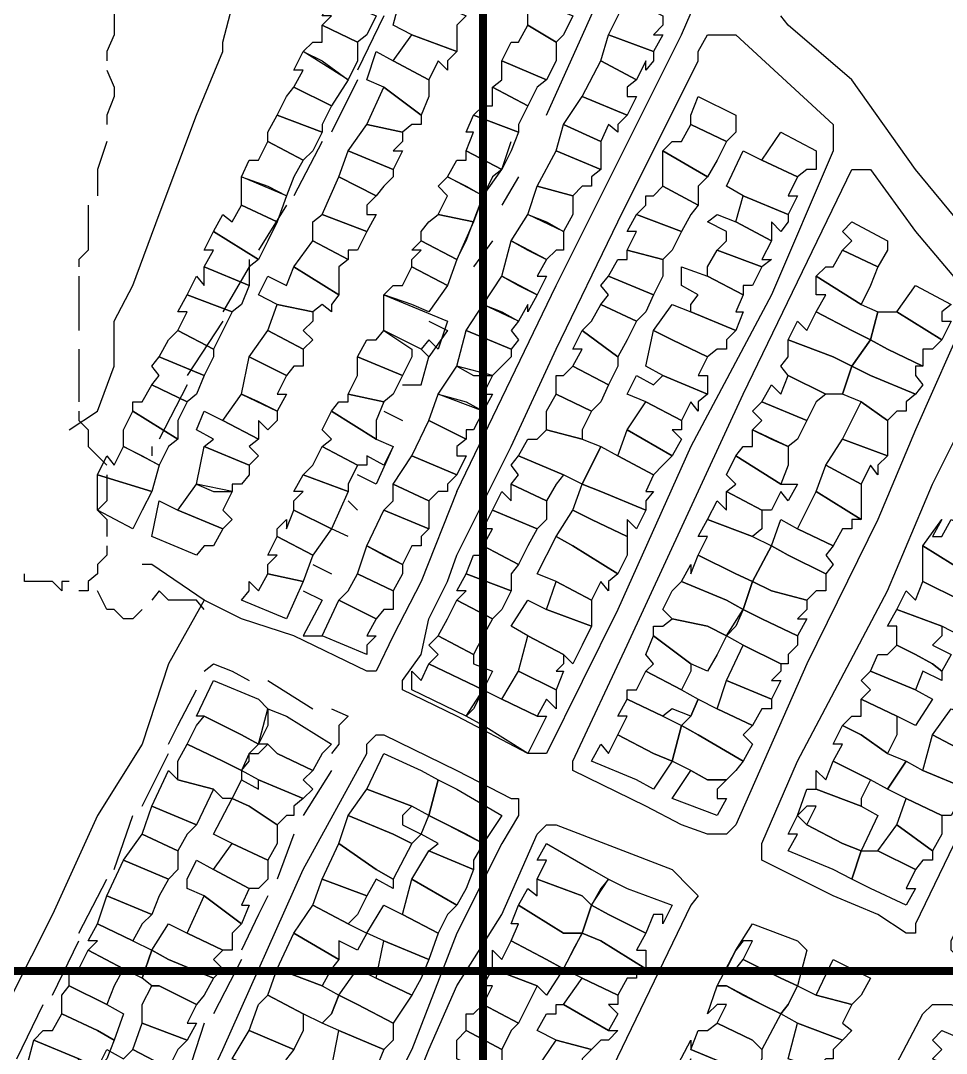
# Model space of a CAD drawing. Header units: millimetres. Extents: x -3588 to 75209, y -3737 to 38254.
# Drawn here: x 27697.9 to 27837.5, y 18146.8 to 18302.5 of the extents above; entities that cross this region are included whole.
import ezdxf

# ---------------------------------------------------------------- set-up
doc = ezdxf.new("R2010")
doc.units = ezdxf.units.MM
doc.layers.add('P', color=253, linetype='Continuous')

msp = doc.modelspace()

# ---------------------------------------------------------------- linework, layer by layer
at = {"layer": 'P', "const_width": 1.2}
msp.add_lwpolyline([(27767.607, 12020.295), (27767.607, 21346.523)], dxfattribs=at)
at = {"layer": 'P'}
for points in [[(27705.208, 18240.794), (27709.449, 18243.611), (27711.994, 18250.38), (27711.994, 18255.758), (27711.994, 18257.166), (27714.811, 18262.527), (27718.764, 18273.25), (27724.413, 18288.213), (27728.366, 18297.815), (27728.366, 18299.224), (27729.774, 18304.585), (27731.182, 18305.993), (27732.319, 18307.13), (27733.727, 18308.538), (27733.727, 18309.946), (27733.727, 18311.355), (27736.544, 18319.548), (27737.968, 18324.91), (27739.088, 18326.318), (27744.738, 18326.318), (27756.868, 18342.418), (27758.293, 18342.418), (27759.413, 18343.826), (27760.821, 18345.234)], [(27763.654, 18231.48), (27778.617, 18262.527), (27797.518, 18300.344), (27802.895, 18312.779), (27804.303, 18316.732), (27806.832, 18319.548), (27806.832, 18322.093), (27809.665, 18324.91)], [(27777.193, 18288.213), (27789.34, 18315.308), (27792.157, 18313.899)], [(27711.994, 18305.993), (27711.994, 18303.177), (27711.994, 18300.344), (27710.858, 18297.815), (27710.858, 18296.407)], [(27750.099, 18300.344), (27748.69, 18299.224), (27743.329, 18301.768), (27744.738, 18303.177), (27743.329, 18303.177), (27744.738, 18305.993), (27751.507, 18303.177), (27750.099, 18300.344)], [(27763.654, 18301.768), (27763.654, 18300.344), (27763.654, 18297.815), (27756.868, 18300.344), (27754.052, 18301.768), (27755.46, 18307.13), (27765.062, 18303.177), (27763.654, 18301.768)], [(27779.738, 18300.344), (27778.617, 18299.224), (27774.376, 18301.768), (27774.376, 18303.177), (27774.376, 18304.585), (27774.376, 18305.993), (27781.146, 18303.177), (27779.738, 18300.344)], [(27794.701, 18301.768), (27793.293, 18300.344), (27794.701, 18300.344), (27793.293, 18297.815), (27786.507, 18300.344), (27789.34, 18305.993), (27794.701, 18303.177), (27794.701, 18301.768)], [(27752.643, 18303.177), (27748.69, 18294.983)], [(27863.869, 18145.94), (27862.445, 18148.757), (27862.445, 18150.181), (27859.916, 18151.301), (27842.12, 18159.495), (27839.592, 18160.904), (27838.167, 18162.312), (27838.167, 18163.72), (27854.267, 18197.6), (27867.806, 18224.694), (27874.592, 18238.25), (27876, 18240.794), (27876, 18242.203), (27876, 18243.611), (27874.592, 18246.155), (27873.455, 18246.155), (27854.267, 18255.758), (27851.722, 18257.166), (27832.806, 18280.019), (27823.22, 18293.574), (27813.618, 18301.768), (27812.481, 18303.177)], [(27748.69, 18296.407), (27747.282, 18293.574), (27740.497, 18297.815), (27741.921, 18299.224), (27743.329, 18299.224), (27743.329, 18301.768), (27748.69, 18299.224), (27748.69, 18296.407)], [(27778.617, 18296.407), (27777.193, 18293.574), (27770.423, 18296.407), (27771.832, 18299.224), (27772.968, 18299.224), (27774.376, 18301.768), (27778.617, 18299.224), (27778.617, 18296.407)], [(27762.246, 18296.407), (27762.246, 18294.983), (27760.821, 18296.407), (27759.413, 18293.574), (27754.052, 18296.407), (27756.868, 18300.344), (27763.654, 18297.815), (27762.246, 18296.407)], [(27771.832, 18238.25), (27778.617, 18252.925), (27787.932, 18272.129), (27800.062, 18296.407), (27800.062, 18297.815), (27801.471, 18300.344), (27804.303, 18300.344), (27805.712, 18300.344), (27820.387, 18286.805), (27820.387, 18285.669), (27820.387, 18284.26), (27820.387, 18282.852), (27811.073, 18261.119), (27798.942, 18238.25), (27787.932, 18213.684), (27777.193, 18191.951), (27775.785, 18191.951), (27774.376, 18191.951), (27763.654, 18197.6), (27755.46, 18201.553), (27755.46, 18202.961), (27758.293, 18206.914), (27759.413, 18212.276), (27762.246, 18217.925), (27763.654, 18221.878), (27771.832, 18238.25)], [(27793.293, 18296.407), (27792.157, 18294.983), (27792.157, 18296.407), (27790.748, 18293.574), (27785.387, 18296.407), (27786.507, 18300.344), (27793.293, 18297.815), (27793.293, 18296.407)], [(27743.329, 18296.407), (27747.282, 18293.574), (27744.738, 18289.622), (27739.088, 18292.454), (27740.497, 18294.983), (27739.088, 18294.983), (27740.497, 18297.815), (27743.329, 18296.407)], [(27754.052, 18296.407), (27759.413, 18293.574), (27759.413, 18291.03), (27758.293, 18288.213), (27752.643, 18292.454), (27750.099, 18293.574), (27751.507, 18297.815), (27754.052, 18296.407)], [(27775.785, 18292.454), (27774.376, 18289.622), (27769.015, 18292.454), (27770.423, 18293.574), (27770.423, 18294.983), (27770.423, 18296.407), (27777.193, 18293.574), (27775.785, 18292.454)], [(27789.34, 18292.454), (27789.34, 18291.03), (27790.748, 18291.03), (27789.34, 18288.213), (27782.57, 18291.03), (27785.387, 18296.407), (27790.748, 18293.574), (27789.34, 18292.454)], [(27710.858, 18294.983), (27711.994, 18292.454), (27711.994, 18291.03), (27710.858, 18288.213), (27710.858, 18286.805)], [(27748.69, 18293.574), (27744.738, 18285.669)], [(27743.329, 18286.805), (27743.329, 18285.669), (27736.544, 18288.213), (27737.968, 18291.03), (27739.088, 18292.454), (27744.738, 18289.622), (27743.329, 18286.805)], [(27758.293, 18286.805), (27756.868, 18286.805), (27755.46, 18285.669), (27750.099, 18286.805), (27752.643, 18292.454), (27758.293, 18288.213), (27758.293, 18286.805)], [(27772.968, 18286.805), (27772.968, 18285.669), (27766.183, 18288.213), (27767.607, 18289.622), (27769.015, 18289.622), (27769.015, 18292.454), (27774.376, 18289.622), (27772.968, 18286.805)], [(27787.932, 18286.805), (27787.932, 18285.669), (27786.507, 18286.805), (27785.387, 18284.26), (27779.738, 18286.805), (27782.57, 18291.03), (27789.34, 18288.213), (27787.932, 18286.805)], [(27805.712, 18285.669), (27804.303, 18284.26), (27798.942, 18286.805), (27798.942, 18288.213), (27800.062, 18291.03), (27805.712, 18288.213), (27805.712, 18285.669)], [(27741.921, 18282.852), (27740.497, 18281.444), (27735.135, 18284.26), (27735.135, 18285.669), (27736.544, 18288.213), (27743.329, 18285.669), (27741.921, 18282.852)], [(27771.832, 18282.852), (27770.423, 18280.019), (27765.062, 18282.852), (27766.183, 18285.669), (27765.062, 18285.669), (27766.183, 18288.213), (27772.968, 18285.669), (27771.832, 18282.852)], [(27755.46, 18284.26), (27754.052, 18282.852), (27755.46, 18282.852), (27754.052, 18280.019), (27747.282, 18282.852), (27750.099, 18286.805), (27755.46, 18285.669), (27755.46, 18284.26)], [(27785.387, 18282.852), (27785.387, 18281.444), (27785.387, 18280.019), (27778.617, 18282.852), (27779.738, 18286.805), (27785.387, 18284.26), (27785.387, 18282.852)], [(27802.895, 18281.444), (27801.471, 18278.899), (27794.701, 18282.852), (27796.109, 18284.26), (27797.518, 18284.26), (27798.942, 18286.805), (27804.303, 18284.26), (27802.895, 18281.444)], [(27817.842, 18281.444), (27817.842, 18280.019), (27816.434, 18280.019), (27815.026, 18278.899), (27809.665, 18281.444), (27812.481, 18285.669), (27817.842, 18282.852), (27817.842, 18281.444)], [(27710.858, 18284.26), (27709.449, 18280.019), (27709.449, 18277.491), (27709.449, 18276.082)], [(27739.088, 18278.899), (27737.968, 18276.082), (27731.182, 18278.899), (27732.319, 18281.444), (27733.727, 18281.444), (27735.135, 18284.26), (27740.497, 18281.444), (27739.088, 18278.899)], [(27743.329, 18284.26), (27739.088, 18276.082)], [(27763.654, 18266.48), (27765.062, 18269.297), (27767.607, 18276.082), (27770.423, 18280.019), (27771.832, 18284.26)], [(27754.052, 18278.899), (27752.643, 18277.491), (27751.507, 18276.082), (27745.858, 18278.899), (27747.282, 18282.852), (27754.052, 18280.019), (27754.052, 18278.899)], [(27769.015, 18278.899), (27767.607, 18276.082), (27762.246, 18278.899), (27763.654, 18281.444), (27765.062, 18281.444), (27765.062, 18282.852), (27770.423, 18280.019), (27769.015, 18278.899)], [(27783.979, 18278.899), (27783.979, 18277.491), (27782.57, 18277.491), (27781.146, 18276.082), (27775.785, 18277.491), (27778.617, 18282.852), (27785.387, 18280.019), (27783.979, 18278.899)], [(27800.062, 18277.491), (27800.062, 18274.658), (27794.701, 18277.491), (27794.701, 18280.019), (27794.701, 18282.852), (27801.471, 18278.899), (27800.062, 18277.491)], [(27809.665, 18281.444), (27815.026, 18278.899), (27813.618, 18276.082), (27815.026, 18276.082), (27813.618, 18273.25), (27806.832, 18276.082), (27804.303, 18277.491), (27806.832, 18282.852), (27809.665, 18281.444)], [(27797.518, 18181.228), (27792.157, 18184.045), (27781.146, 18189.406), (27781.146, 18190.831), (27789.34, 18208.323), (27806.832, 18246.155), (27823.22, 18280.019), (27824.628, 18280.019), (27826.036, 18280.019), (27832.806, 18270.705), (27842.12, 18259.695), (27840.712, 18258.574), (27832.806, 18240.794), (27827.157, 18227.239), (27816.434, 18205.506), (27805.712, 18181.228), (27804.303, 18179.82), (27801.471, 18179.82), (27797.518, 18181.228)], [(27735.135, 18277.491), (27737.968, 18276.082), (27736.544, 18272.129), (27731.182, 18274.658), (27731.182, 18276.082), (27731.182, 18277.491), (27731.182, 18278.899), (27735.135, 18277.491)], [(27750.099, 18274.658), (27750.099, 18273.25), (27751.507, 18273.25), (27750.099, 18270.705), (27743.329, 18273.25), (27745.858, 18278.899), (27751.507, 18276.082), (27750.099, 18274.658)], [(27765.062, 18277.491), (27767.607, 18276.082), (27766.183, 18272.129), (27760.821, 18273.25), (27762.246, 18276.082), (27760.821, 18277.491), (27762.246, 18278.899), (27765.062, 18277.491)], [(27772.968, 18278.899), (27770.423, 18274.658)], [(27781.146, 18274.658), (27781.146, 18273.25), (27779.738, 18270.705), (27774.376, 18273.25), (27775.785, 18277.491), (27781.146, 18276.082), (27781.146, 18274.658)], [(27798.942, 18273.25), (27797.518, 18270.705), (27790.748, 18273.25), (27792.157, 18274.658), (27792.157, 18276.082), (27793.293, 18276.082), (27794.701, 18277.491), (27800.062, 18274.658), (27798.942, 18273.25)], [(27813.618, 18272.129), (27812.481, 18270.705), (27811.073, 18272.129), (27811.073, 18269.297), (27805.712, 18272.129), (27806.832, 18276.082), (27813.618, 18273.25), (27813.618, 18272.129)], [(27708.041, 18274.658), (27708.041, 18273.25), (27708.041, 18272.129), (27708.041, 18269.297), (27708.041, 18267.889), (27706.633, 18266.48), (27706.633, 18265.344)], [(27735.135, 18269.297), (27733.727, 18266.48), (27726.957, 18270.705), (27728.366, 18273.25), (27729.774, 18272.129), (27731.182, 18274.658), (27736.544, 18272.129), (27735.135, 18269.297)], [(27737.968, 18274.658), (27733.727, 18267.889)], [(27741.921, 18272.129), (27743.329, 18273.25), (27750.099, 18270.705), (27748.69, 18267.889), (27747.282, 18267.889), (27747.282, 18266.48), (27741.921, 18269.297), (27741.921, 18272.129)], [(27758.293, 18270.705), (27759.413, 18272.129), (27760.821, 18273.25), (27766.183, 18272.129), (27763.654, 18266.48), (27758.293, 18269.297), (27758.293, 18270.705)], [(27777.193, 18272.129), (27779.738, 18270.705), (27779.738, 18267.889), (27778.617, 18267.889), (27777.193, 18266.48), (27771.832, 18269.297), (27774.376, 18273.25), (27777.193, 18272.129)], [(27796.109, 18267.889), (27794.701, 18266.48), (27789.34, 18267.889), (27790.748, 18270.705), (27789.34, 18270.705), (27790.748, 18273.25), (27797.518, 18270.705), (27796.109, 18267.889)], [(27804.303, 18269.297), (27804.303, 18270.705), (27801.471, 18272.129), (27802.895, 18273.25), (27805.712, 18272.129), (27811.073, 18269.297), (27809.665, 18266.48), (27811.073, 18266.48), (27809.665, 18265.344), (27802.895, 18267.889), (27804.303, 18269.297)], [(27828.581, 18267.889), (27827.157, 18265.344), (27821.795, 18267.889), (27823.22, 18269.297), (27821.795, 18270.705), (27823.22, 18272.129), (27828.581, 18269.297), (27828.581, 18267.889)], [(27732.319, 18265.344), (27732.319, 18262.527), (27725.533, 18265.344), (27726.957, 18267.889), (27725.533, 18267.889), (27726.957, 18270.705), (27733.727, 18266.48), (27732.319, 18265.344)], [(27745.858, 18265.344), (27745.858, 18263.936), (27745.858, 18261.119), (27739.088, 18265.344), (27741.921, 18269.297), (27747.282, 18266.48), (27745.858, 18265.344)], [(27756.868, 18266.48), (27758.293, 18267.889), (27756.868, 18267.889), (27758.293, 18269.297), (27763.654, 18266.48), (27762.246, 18262.527), (27756.868, 18265.344), (27756.868, 18266.48)], [(27769.015, 18269.297), (27766.183, 18265.344)], [(27774.376, 18267.889), (27777.193, 18266.48), (27775.785, 18263.936), (27777.193, 18263.936), (27775.785, 18261.119), (27770.423, 18263.936), (27771.832, 18269.297), (27774.376, 18267.889)], [(27794.701, 18263.936), (27793.293, 18261.119), (27786.507, 18263.936), (27787.932, 18266.48), (27789.34, 18266.48), (27789.34, 18267.889), (27794.701, 18266.48), (27794.701, 18263.936)], [(27801.471, 18265.344), (27802.895, 18267.889), (27809.665, 18265.344), (27808.256, 18262.527), (27806.832, 18262.527), (27806.832, 18261.119), (27801.471, 18263.936), (27801.471, 18265.344)], [(27826.036, 18262.527), (27824.628, 18259.695), (27817.842, 18263.936), (27819.267, 18265.344), (27820.387, 18265.344), (27821.795, 18267.889), (27827.157, 18265.344), (27826.036, 18262.527)], [(27732.319, 18266.48), (27732.319, 18265.344), (27728.366, 18258.574)], [(27706.633, 18263.936), (27706.633, 18262.527), (27706.633, 18259.695), (27706.633, 18257.166), (27706.633, 18255.758)], [(27731.182, 18259.695), (27729.774, 18258.574), (27723.004, 18261.119), (27724.413, 18263.936), (27725.533, 18262.527), (27725.533, 18265.344), (27732.319, 18262.527), (27731.182, 18259.695)], [(27744.738, 18259.695), (27744.738, 18258.574), (27743.329, 18259.695), (27741.921, 18258.574), (27736.544, 18259.695), (27733.727, 18261.119), (27735.135, 18263.936), (27737.968, 18262.527), (27739.088, 18265.344), (27745.858, 18261.119), (27744.738, 18259.695)], [(27756.868, 18259.695), (27752.643, 18261.119), (27754.052, 18262.527), (27755.46, 18262.527), (27756.868, 18265.344), (27762.246, 18262.527), (27759.413, 18258.574), (27756.868, 18259.695)], [(27772.968, 18262.527), (27775.785, 18261.119), (27774.376, 18258.574), (27774.376, 18259.695), (27772.968, 18257.166), (27767.607, 18259.695), (27770.423, 18263.936), (27772.968, 18262.527)], [(27792.157, 18258.574), (27790.748, 18257.166), (27785.387, 18259.695), (27786.507, 18261.119), (27785.387, 18262.527), (27786.507, 18263.936), (27793.293, 18261.119), (27792.157, 18258.574)], [(27798.942, 18259.695), (27800.062, 18261.119), (27797.518, 18262.527), (27797.518, 18265.344), (27801.471, 18263.936), (27806.832, 18261.119), (27805.712, 18258.574), (27806.832, 18258.574), (27805.712, 18255.758), (27798.942, 18258.574), (27798.942, 18259.695)], [(27824.628, 18259.695), (27827.157, 18258.574), (27826.036, 18254.333), (27823.22, 18255.758), (27817.842, 18258.574), (27819.267, 18261.119), (27817.842, 18261.119), (27817.842, 18263.936), (27824.628, 18259.695)], [(27836.759, 18258.574), (27836.759, 18257.166), (27838.167, 18257.166), (27836.759, 18254.333), (27829.989, 18258.574), (27832.806, 18262.527), (27838.167, 18259.695), (27836.759, 18258.574)], [(27728.366, 18255.758), (27726.957, 18252.925), (27721.596, 18255.758), (27723.004, 18258.574), (27721.596, 18258.574), (27723.004, 18261.119), (27729.774, 18258.574), (27728.366, 18255.758)], [(27752.643, 18257.166), (27752.643, 18258.574), (27752.643, 18261.119), (27762.246, 18257.166), (27760.821, 18252.925), (27759.413, 18254.333), (27758.293, 18252.925), (27752.643, 18255.758), (27752.643, 18257.166)], [(27741.921, 18257.166), (27740.497, 18255.758), (27741.921, 18254.333), (27740.497, 18252.925), (27735.135, 18255.758), (27736.544, 18259.695), (27741.921, 18258.574), (27741.921, 18257.166)], [(27770.423, 18258.574), (27772.968, 18257.166), (27771.832, 18255.758), (27772.968, 18254.333), (27771.832, 18252.925), (27765.062, 18255.758), (27767.607, 18259.695), (27770.423, 18258.574)], [(27789.34, 18254.333), (27787.932, 18251.805), (27782.57, 18255.758), (27783.979, 18257.166), (27785.387, 18259.695), (27790.748, 18257.166), (27789.34, 18254.333)], [(27804.303, 18254.333), (27804.303, 18252.925), (27802.895, 18252.925), (27801.471, 18251.805), (27796.109, 18254.333), (27793.293, 18255.758), (27796.109, 18259.695), (27798.942, 18258.574), (27805.712, 18255.758), (27804.303, 18254.333)], [(27823.22, 18255.758), (27826.036, 18254.333), (27823.22, 18250.38), (27820.387, 18251.805), (27813.618, 18254.333), (27815.026, 18257.166), (27816.434, 18255.758), (27817.842, 18258.574), (27823.22, 18255.758)], [(27829.989, 18258.574), (27836.759, 18254.333), (27835.351, 18252.925), (27833.942, 18252.925), (27833.942, 18250.38), (27828.581, 18252.925), (27826.036, 18254.333), (27827.157, 18258.574), (27829.989, 18258.574)], [(27728.366, 18257.166), (27723.004, 18248.972)], [(27759.413, 18257.166), (27762.246, 18255.758), (27759.413, 18251.805)], [(27726.957, 18251.805), (27725.533, 18248.972), (27718.764, 18251.805), (27720.172, 18254.333), (27721.596, 18255.758), (27726.957, 18252.925), (27726.957, 18251.805)], [(27740.497, 18251.805), (27740.497, 18250.38), (27739.088, 18250.38), (27737.968, 18248.972), (27732.319, 18251.805), (27735.135, 18255.758), (27740.497, 18252.925), (27740.497, 18251.805)], [(27756.868, 18251.805), (27755.46, 18248.972), (27748.69, 18251.805), (27750.099, 18254.333), (27751.507, 18254.333), (27752.643, 18255.758), (27756.868, 18252.925), (27756.868, 18251.805)], [(27771.832, 18251.805), (27770.423, 18250.38), (27769.015, 18248.972), (27763.654, 18250.38), (27765.062, 18255.758), (27771.832, 18252.925), (27771.832, 18251.805)], [(27787.932, 18250.38), (27786.507, 18247.564), (27781.146, 18250.38), (27782.57, 18252.925), (27781.146, 18252.925), (27782.57, 18255.758), (27787.932, 18251.805), (27787.932, 18250.38)], [(27796.109, 18254.333), (27801.471, 18251.805), (27800.062, 18248.972), (27801.471, 18248.972), (27801.471, 18246.155), (27794.701, 18248.972), (27792.157, 18250.38), (27793.293, 18255.758), (27796.109, 18254.333)], [(27820.387, 18251.805), (27823.22, 18250.38), (27821.795, 18246.155), (27819.267, 18246.155), (27813.618, 18248.972), (27812.481, 18250.38), (27813.618, 18251.805), (27813.618, 18254.333), (27820.387, 18251.805)], [(27832.806, 18250.38), (27832.806, 18248.972), (27833.942, 18247.564), (27832.806, 18246.155), (27826.036, 18248.972), (27823.22, 18250.38), (27826.036, 18254.333), (27828.581, 18252.925), (27833.942, 18250.38), (27832.806, 18250.38)], [(27706.633, 18252.925), (27706.633, 18251.805), (27706.633, 18250.38), (27706.633, 18248.972), (27706.633, 18247.564), (27706.633, 18246.155), (27706.633, 18245.019)], [(27724.413, 18246.155), (27723.004, 18245.019), (27717.643, 18247.564), (27718.764, 18248.972), (27717.643, 18250.38), (27718.764, 18251.805), (27725.533, 18248.972), (27724.413, 18246.155)], [(27733.727, 18245.019), (27731.182, 18246.155), (27732.319, 18251.805), (27737.968, 18248.972), (27736.544, 18246.155), (27737.968, 18246.155), (27736.544, 18243.611), (27733.727, 18245.019)], [(27754.052, 18246.155), (27752.643, 18245.019), (27747.282, 18246.155), (27748.69, 18248.972), (27748.69, 18251.805), (27755.46, 18248.972), (27754.052, 18246.155)], [(27755.46, 18247.564), (27758.293, 18247.564), (27759.413, 18251.805)], [(27759.413, 18251.805), (27758.293, 18252.925)], [(27809.665, 18175.867), (27809.665, 18177.275), (27809.665, 18178.396), (27815.026, 18190.831), (27828.581, 18216.517), (27835.351, 18232.6), (27844.953, 18251.805), (27846.361, 18252.925), (27847.481, 18252.925), (27848.906, 18252.925), (27867.806, 18243.611), (27867.806, 18242.203), (27869.23, 18240.794), (27867.806, 18239.37), (27865.278, 18231.48), (27854.267, 18209.731), (27840.712, 18182.637), (27832.806, 18166.265), (27832.806, 18164.857), (27831.398, 18164.857), (27827.157, 18167.673), (27820.387, 18170.506), (27809.665, 18175.867)], [(27766.183, 18248.972), (27769.015, 18248.972), (27767.607, 18246.155), (27769.015, 18246.155), (27767.607, 18243.611), (27760.821, 18246.155), (27763.654, 18250.38), (27766.183, 18248.972)], [(27785.387, 18245.019), (27783.979, 18243.611), (27778.617, 18246.155), (27778.617, 18248.972), (27779.738, 18248.972), (27781.146, 18250.38), (27786.507, 18247.564), (27785.387, 18245.019)], [(27831.398, 18245.019), (27831.398, 18243.611), (27829.989, 18243.611), (27828.581, 18242.203), (27824.628, 18245.019), (27821.795, 18246.155), (27823.22, 18250.38), (27826.036, 18248.972), (27832.806, 18246.155), (27831.398, 18245.019)], [(27800.062, 18245.019), (27800.062, 18243.611), (27798.942, 18245.019), (27797.518, 18242.203), (27792.157, 18245.019), (27789.34, 18246.155), (27790.748, 18248.972), (27793.293, 18247.564), (27794.701, 18248.972), (27801.471, 18246.155), (27800.062, 18245.019)], [(27817.842, 18245.019), (27816.434, 18242.203), (27809.665, 18245.019), (27811.073, 18247.564), (27812.481, 18246.155), (27813.618, 18248.972), (27819.267, 18246.155), (27817.842, 18245.019)], [(27721.596, 18242.203), (27721.596, 18239.37), (27714.811, 18243.611), (27714.811, 18245.019), (27716.219, 18245.019), (27717.643, 18247.564), (27723.004, 18245.019), (27721.596, 18242.203)], [(27723.004, 18247.564), (27718.764, 18239.37)], [(27736.544, 18242.203), (27735.135, 18240.794), (27733.727, 18242.203), (27733.727, 18239.37), (27728.366, 18242.203), (27731.182, 18246.155), (27736.544, 18243.611), (27736.544, 18242.203)], [(27751.507, 18242.203), (27751.507, 18239.37), (27744.738, 18243.611), (27745.858, 18245.019), (27747.282, 18245.019), (27747.282, 18246.155), (27752.643, 18245.019), (27751.507, 18242.203)], [(27765.062, 18245.019), (27767.607, 18243.611), (27766.183, 18240.794), (27765.062, 18240.794), (27765.062, 18239.37), (27759.413, 18242.203), (27760.821, 18246.155), (27765.062, 18245.019)], [(27782.57, 18240.794), (27782.57, 18239.37), (27777.193, 18240.794), (27777.193, 18243.611), (27778.617, 18246.155), (27783.979, 18243.611), (27782.57, 18240.794)], [(27706.633, 18243.611), (27706.633, 18242.203), (27708.041, 18240.794), (27708.041, 18238.25), (27709.449, 18236.841), (27710.858, 18235.433)], [(27720.172, 18238.25), (27718.764, 18235.433), (27713.402, 18238.25), (27713.402, 18240.794), (27714.811, 18243.611), (27721.596, 18239.37), (27720.172, 18238.25)], [(27728.366, 18242.203), (27733.727, 18239.37), (27732.319, 18238.25), (27733.727, 18236.841), (27732.319, 18235.433), (27725.533, 18238.25), (27726.957, 18239.37), (27724.413, 18240.794), (27725.533, 18243.611), (27728.366, 18242.203)], [(27751.507, 18239.37), (27754.052, 18238.25), (27752.643, 18235.433), (27750.099, 18236.841), (27750.099, 18235.433), (27748.69, 18235.433), (27743.329, 18238.25), (27744.738, 18239.37), (27743.329, 18240.794), (27744.738, 18243.611), (27751.507, 18239.37)], [(27752.643, 18243.611), (27755.46, 18242.203)], [(27797.518, 18240.794), (27796.109, 18240.794), (27797.518, 18239.37), (27796.109, 18236.841), (27789.34, 18240.794), (27792.157, 18245.019), (27797.518, 18242.203), (27797.518, 18240.794)], [(27815.026, 18239.37), (27813.618, 18238.25), (27808.256, 18240.794), (27809.665, 18242.203), (27808.256, 18243.611), (27809.665, 18245.019), (27816.434, 18242.203), (27815.026, 18239.37)], [(27828.581, 18240.794), (27828.581, 18239.37), (27828.581, 18236.841), (27821.795, 18239.37), (27824.628, 18245.019), (27828.581, 18242.203), (27828.581, 18240.794)], [(27763.654, 18238.25), (27763.654, 18236.841), (27765.062, 18236.841), (27763.654, 18234.009), (27756.868, 18236.841), (27759.413, 18242.203), (27765.062, 18239.37), (27763.654, 18238.25)], [(27782.57, 18239.37), (27785.387, 18238.25), (27782.57, 18232.6), (27779.738, 18234.009), (27772.968, 18236.841), (27774.376, 18239.37), (27775.785, 18239.37), (27777.193, 18240.794), (27782.57, 18239.37)], [(27796.109, 18236.841), (27794.701, 18235.433), (27793.293, 18234.009), (27787.932, 18236.841), (27789.34, 18240.794), (27796.109, 18236.841)], [(27813.618, 18235.433), (27812.481, 18232.6), (27805.712, 18236.841), (27806.832, 18238.25), (27808.256, 18238.25), (27808.256, 18240.794), (27811.073, 18239.37), (27813.618, 18238.25), (27813.618, 18235.433)], [(27751.507, 18239.37), (27754.052, 18238.25), (27751.507, 18232.6), (27748.69, 18234.009)], [(27827.157, 18235.433), (27827.157, 18234.009), (27826.036, 18235.433), (27824.628, 18232.6), (27819.267, 18235.433), (27821.795, 18239.37), (27828.581, 18236.841), (27827.157, 18235.433)], [(27716.219, 18236.841), (27718.764, 18235.433), (27717.643, 18231.48), (27709.449, 18234.009), (27710.858, 18236.841), (27711.994, 18235.433), (27713.402, 18238.25), (27716.219, 18236.841)], [(27717.643, 18238.25), (27717.643, 18236.841)], [(27732.319, 18234.009), (27731.182, 18232.6), (27729.774, 18232.6), (27729.774, 18231.48), (27724.413, 18232.6), (27725.533, 18238.25), (27732.319, 18235.433), (27732.319, 18234.009)], [(27747.282, 18232.6), (27747.282, 18231.48), (27740.497, 18234.009), (27741.921, 18235.433), (27743.329, 18238.25), (27748.69, 18235.433), (27747.282, 18232.6)], [(27787.932, 18236.841), (27793.293, 18234.009), (27792.157, 18231.48), (27793.293, 18231.48), (27792.157, 18230.056), (27792.157, 18228.647), (27785.387, 18231.48), (27782.57, 18232.6), (27785.387, 18238.25), (27787.932, 18236.841)], [(27762.246, 18232.6), (27762.246, 18231.48), (27760.821, 18231.48), (27759.413, 18230.056), (27754.052, 18232.6), (27756.868, 18236.841), (27763.654, 18234.009), (27762.246, 18232.6)], [(27778.617, 18232.6), (27777.193, 18230.056), (27771.832, 18232.6), (27772.968, 18234.009), (27771.832, 18235.433), (27772.968, 18236.841), (27779.738, 18234.009), (27778.617, 18232.6)], [(27812.481, 18232.6), (27815.026, 18232.6), (27813.618, 18230.056), (27812.481, 18231.48), (27811.073, 18228.647), (27809.665, 18228.647), (27804.303, 18231.48), (27805.712, 18232.6), (27804.303, 18234.009), (27805.712, 18236.841), (27812.481, 18232.6)], [(27824.628, 18231.48), (27824.628, 18230.056), (27824.628, 18227.239), (27817.842, 18231.48), (27819.267, 18235.433), (27824.628, 18232.6), (27824.628, 18231.48)], [(27716.219, 18228.647), (27714.811, 18225.831), (27709.449, 18228.647), (27709.449, 18231.48), (27709.449, 18234.009), (27717.643, 18231.48), (27716.219, 18228.647)], [(27710.858, 18234.009), (27710.858, 18231.48), (27710.858, 18230.056), (27709.449, 18228.647), (27710.858, 18227.239), (27710.858, 18225.831), (27710.858, 18224.694)], [(27739.088, 18230.056), (27740.497, 18231.48), (27739.088, 18231.48), (27740.497, 18234.009), (27747.282, 18231.48), (27744.738, 18225.831), (27739.088, 18228.647), (27739.088, 18230.056)], [(27726.957, 18231.48), (27729.774, 18231.48), (27728.366, 18228.647), (27729.774, 18227.239), (27728.366, 18225.831), (27721.596, 18228.647), (27724.413, 18232.6), (27726.957, 18231.48)], [(27754.052, 18230.056), (27754.052, 18232.6), (27759.413, 18230.056), (27759.413, 18228.647), (27759.413, 18227.239), (27759.413, 18225.831), (27752.643, 18228.647), (27754.052, 18230.056)], [(27763.654, 18231.48), (27758.293, 18217.925)], [(27777.193, 18227.239), (27775.785, 18225.831), (27769.015, 18228.647), (27770.423, 18231.48), (27771.832, 18230.056), (27771.832, 18232.6), (27777.193, 18230.056), (27777.193, 18227.239)], [(27785.387, 18231.48), (27792.157, 18228.647), (27790.748, 18225.831), (27789.34, 18227.239), (27789.34, 18224.694), (27783.979, 18227.239), (27781.146, 18228.647), (27782.57, 18232.6), (27785.387, 18231.48)], [(27809.665, 18225.831), (27808.256, 18224.694), (27801.471, 18227.239), (27802.895, 18230.056), (27804.303, 18228.647), (27804.303, 18231.48), (27809.665, 18228.647), (27809.665, 18225.831)], [(27823.22, 18227.239), (27823.22, 18225.831), (27821.795, 18225.831), (27820.387, 18223.286), (27815.026, 18225.831), (27817.842, 18231.48), (27824.628, 18227.239), (27823.22, 18227.239)], [(27721.596, 18228.647), (27728.366, 18225.831), (27726.957, 18223.286), (27725.533, 18223.286), (27724.413, 18221.878), (27717.643, 18224.694), (27718.764, 18230.056), (27721.596, 18228.647)], [(27747.282, 18230.056), (27748.69, 18228.647)], [(27736.544, 18225.831), (27737.968, 18227.239), (27737.968, 18225.831), (27739.088, 18228.647), (27744.738, 18225.831), (27741.921, 18221.878), (27736.544, 18224.694), (27736.544, 18225.831)], [(27758.293, 18224.694), (27758.293, 18223.286), (27756.868, 18223.286), (27755.46, 18220.47), (27750.099, 18223.286), (27752.643, 18228.647), (27759.413, 18225.831), (27758.293, 18224.694)], [(27774.376, 18223.286), (27772.968, 18220.47), (27767.607, 18223.286), (27769.015, 18225.831), (27767.607, 18225.831), (27769.015, 18228.647), (27775.785, 18225.831), (27774.376, 18223.286)], [(27789.34, 18224.694), (27789.34, 18223.286), (27789.34, 18221.878), (27787.932, 18219.045), (27781.146, 18223.286), (27778.617, 18224.694), (27781.146, 18228.647), (27783.979, 18227.239), (27789.34, 18224.694)], [(27808.256, 18224.694), (27811.073, 18223.286), (27808.256, 18217.925), (27805.712, 18219.045), (27800.062, 18221.878), (27801.471, 18224.694), (27800.062, 18224.694), (27801.471, 18227.239), (27808.256, 18224.694)], [(27815.026, 18225.831), (27820.387, 18223.286), (27819.267, 18221.878), (27820.387, 18220.47), (27819.267, 18219.045), (27813.618, 18221.878), (27811.073, 18223.286), (27812.481, 18227.239), (27815.026, 18225.831)], [(27836.759, 18224.694), (27838.167, 18227.239), (27843.544, 18224.694), (27840.712, 18219.045), (27833.942, 18223.286), (27836.759, 18227.239), (27835.351, 18224.694), (27836.759, 18224.694)], [(27747.282, 18224.694), (27744.738, 18225.831)], [(27735.135, 18220.47), (27736.544, 18221.878), (27735.135, 18221.878), (27736.544, 18224.694), (27741.921, 18221.878), (27740.497, 18217.925), (27735.135, 18219.045), (27735.135, 18220.47)], [(27786.507, 18217.925), (27786.507, 18216.517), (27785.387, 18217.925), (27783.979, 18215.108), (27778.617, 18217.925), (27775.785, 18219.045), (27778.617, 18224.694), (27781.146, 18223.286), (27787.932, 18219.045), (27786.507, 18217.925)], [(27710.858, 18223.286), (27710.858, 18221.878), (27709.449, 18220.47), (27709.449, 18219.045), (27708.041, 18217.925), (27708.041, 18216.517)], [(27752.643, 18221.878), (27755.46, 18220.47), (27755.46, 18219.045), (27754.052, 18216.517), (27748.69, 18219.045), (27750.099, 18223.286), (27752.643, 18221.878)], [(27771.832, 18219.045), (27771.832, 18216.517), (27765.062, 18219.045), (27766.183, 18221.878), (27767.607, 18221.878), (27767.607, 18223.286), (27772.968, 18220.47), (27771.832, 18219.045)], [(27805.712, 18219.045), (27808.256, 18217.925), (27806.832, 18213.684), (27804.303, 18215.108), (27797.518, 18217.925), (27798.942, 18220.47), (27798.942, 18219.045), (27800.062, 18221.878), (27805.712, 18219.045)], [(27813.618, 18221.878), (27819.267, 18219.045), (27819.267, 18216.517), (27817.842, 18216.517), (27816.434, 18215.108), (27811.073, 18216.517), (27808.256, 18217.925), (27811.073, 18223.286), (27813.618, 18221.878)], [(27840.712, 18217.925), (27839.592, 18217.925), (27842.12, 18216.517), (27842.12, 18213.684), (27839.592, 18215.108), (27833.942, 18217.925), (27833.942, 18219.045), (27833.942, 18220.47), (27833.942, 18223.286), (27840.712, 18219.045), (27840.712, 18217.925)], [(27717.643, 18220.47), (27716.219, 18220.47)], [(27725.533, 18215.108), (27717.643, 18220.47)], [(27741.921, 18220.47), (27744.738, 18219.045)], [(27705.208, 18217.925), (27704.088, 18217.925), (27704.088, 18216.517), (27702.68, 18217.925), (27701.271, 18217.925), (27699.847, 18217.925), (27698.439, 18217.925), (27698.439, 18219.045)], [(27732.319, 18216.517), (27732.319, 18217.925), (27733.727, 18216.517), (27735.135, 18219.045), (27740.497, 18217.925), (27737.968, 18212.276), (27731.182, 18215.108), (27732.319, 18216.517)], [(27747.282, 18216.517), (27748.69, 18219.045), (27754.052, 18216.517), (27754.052, 18213.684), (27752.643, 18213.684), (27751.507, 18212.276), (27745.858, 18215.108), (27747.282, 18216.517)], [(27770.423, 18213.684), (27769.015, 18212.276), (27763.654, 18215.108), (27765.062, 18216.517), (27763.654, 18216.517), (27765.062, 18219.045), (27771.832, 18216.517), (27770.423, 18213.684)], [(27758.293, 18217.925), (27754.052, 18209.731)], [(27783.979, 18215.108), (27783.979, 18213.684), (27783.979, 18212.276), (27783.979, 18211.155), (27777.193, 18213.684), (27778.617, 18217.925), (27783.979, 18215.108)], [(27805.712, 18211.155), (27804.303, 18209.731), (27801.471, 18211.155), (27796.109, 18212.276), (27794.701, 18213.684), (27796.109, 18216.517), (27797.518, 18217.925), (27804.303, 18215.108), (27806.832, 18213.684), (27805.712, 18211.155)], [(27816.434, 18213.684), (27815.026, 18212.276), (27816.434, 18212.276), (27815.026, 18209.731), (27809.665, 18212.276), (27806.832, 18213.684), (27808.256, 18217.925), (27811.073, 18216.517), (27816.434, 18215.108), (27816.434, 18213.684)], [(27840.712, 18211.155), (27839.592, 18209.731), (27836.759, 18211.155), (27829.989, 18213.684), (27831.398, 18216.517), (27832.806, 18215.108), (27833.942, 18217.925), (27839.592, 18215.108), (27842.12, 18213.684), (27840.712, 18211.155)], [(27708.041, 18216.517), (27706.633, 18216.517)], [(27716.219, 18213.684), (27714.811, 18212.276), (27713.402, 18212.276), (27711.994, 18213.684), (27710.858, 18213.684), (27709.449, 18216.517)], [(27725.533, 18213.684), (27724.413, 18215.108), (27723.004, 18215.108), (27721.596, 18215.108), (27720.172, 18215.108), (27718.764, 18216.517), (27717.643, 18215.108)], [(27740.497, 18216.517), (27743.329, 18215.108), (27740.497, 18209.731), (27743.329, 18209.731)], [(27750.099, 18204.37), (27739.088, 18209.731), (27731.182, 18212.276), (27725.533, 18215.108), (27720.172, 18205.506)], [(27750.099, 18208.323), (27750.099, 18206.914), (27743.329, 18209.731), (27745.858, 18215.108), (27751.507, 18212.276), (27750.099, 18209.731), (27751.507, 18209.731), (27750.099, 18208.323)], [(27767.607, 18209.731), (27766.183, 18206.914), (27760.821, 18209.731), (27762.246, 18212.276), (27763.654, 18215.108), (27769.015, 18212.276), (27767.607, 18209.731)], [(27777.193, 18213.684), (27783.979, 18211.155), (27782.57, 18208.323), (27781.146, 18205.506), (27779.738, 18206.914), (27774.376, 18209.731), (27771.832, 18211.155), (27774.376, 18215.108), (27777.193, 18213.684)], [(27815.026, 18208.323), (27813.618, 18206.914), (27813.618, 18205.506), (27812.481, 18205.506), (27806.832, 18208.323), (27804.303, 18209.731), (27806.832, 18213.684), (27809.665, 18212.276), (27815.026, 18209.731), (27815.026, 18208.323)], [(27836.759, 18209.731), (27835.351, 18208.323), (27838.167, 18206.914), (27836.759, 18204.37), (27835.351, 18205.506), (27832.806, 18206.914), (27829.989, 18208.323), (27829.989, 18211.155), (27828.581, 18211.155), (27829.989, 18213.684), (27836.759, 18211.155), (27836.759, 18209.731)], [(27802.895, 18206.914), (27801.471, 18204.37), (27798.942, 18205.506), (27793.293, 18209.731), (27793.293, 18211.155), (27794.701, 18211.155), (27796.109, 18212.276), (27801.471, 18211.155), (27804.303, 18209.731), (27802.895, 18206.914)], [(27754.052, 18209.731), (27751.507, 18204.37), (27750.099, 18204.37)], [(27766.183, 18205.506), (27769.015, 18204.37), (27767.607, 18201.553), (27759.413, 18205.506), (27760.821, 18206.914), (27759.413, 18208.323), (27760.821, 18209.731), (27766.183, 18206.914), (27766.183, 18205.506)], [(27779.738, 18205.506), (27778.617, 18204.37), (27779.738, 18204.37), (27778.617, 18201.553), (27772.968, 18204.37), (27774.376, 18209.731), (27779.738, 18206.914), (27779.738, 18205.506)], [(27798.942, 18204.37), (27797.518, 18201.553), (27792.157, 18204.37), (27793.293, 18205.506), (27792.157, 18206.914), (27793.293, 18209.731), (27798.942, 18205.506), (27798.942, 18204.37)], [(27812.481, 18204.37), (27811.073, 18202.961), (27812.481, 18202.961), (27811.073, 18200.145), (27804.303, 18202.961), (27806.832, 18208.323), (27812.481, 18205.506), (27812.481, 18204.37)], [(27835.351, 18205.506), (27836.759, 18204.37), (27836.759, 18202.961), (27833.942, 18204.37), (27832.806, 18201.553), (27826.036, 18204.37), (27827.157, 18206.914), (27828.581, 18206.914), (27829.989, 18208.323), (27832.806, 18206.914), (27835.351, 18205.506)], [(27720.172, 18205.506), (27716.219, 18193.359), (27709.449, 18182.637), (27702.68, 18167.673), (27693.078, 18148.757), (27689.125, 18140.579), (27689.125, 18139.171), (27690.533, 18136.626), (27691.669, 18132.385), (27710.858, 18123.071)], [(27725.533, 18204.37), (27726.957, 18205.506), (27729.774, 18204.37), (27732.319, 18202.961)], [(27766.183, 18198.72), (27765.062, 18197.6), (27756.868, 18201.553), (27756.868, 18204.37), (27758.293, 18202.961), (27759.413, 18205.506), (27767.607, 18201.553), (27766.183, 18198.72)], [(27778.617, 18200.145), (27778.617, 18198.72), (27777.193, 18200.145), (27775.785, 18197.6), (27770.423, 18200.145), (27772.968, 18204.37), (27778.617, 18201.553), (27778.617, 18200.145)], [(27797.518, 18201.553), (27800.062, 18200.145), (27798.942, 18197.6), (27796.109, 18198.72), (27794.701, 18197.6), (27789.34, 18200.145), (27789.34, 18201.553), (27790.748, 18201.553), (27792.157, 18204.37), (27797.518, 18201.553)], [(27832.806, 18201.553), (27835.351, 18200.145), (27832.806, 18196.192), (27829.989, 18197.6), (27824.628, 18200.145), (27826.036, 18201.553), (27824.628, 18202.961), (27826.036, 18204.37), (27832.806, 18201.553)], [(27735.135, 18196.192), (27733.727, 18193.359), (27731.182, 18194.784), (27725.533, 18197.6), (27724.413, 18197.6), (27726.957, 18202.961), (27733.727, 18200.145), (27735.135, 18198.72), (27735.135, 18196.192)], [(27735.135, 18202.961), (27741.921, 18198.72)], [(27811.073, 18198.72), (27809.665, 18198.72), (27808.256, 18196.192), (27802.895, 18198.72), (27804.303, 18202.961), (27811.073, 18200.145), (27811.073, 18198.72)], [(27720.172, 18193.359), (27721.596, 18196.192), (27724.413, 18201.553)], [(27770.423, 18200.145), (27775.785, 18197.6), (27777.193, 18197.6), (27775.785, 18194.784), (27774.376, 18191.951), (27767.607, 18196.192), (27765.062, 18197.6), (27767.607, 18201.553), (27770.423, 18200.145)], [(27794.701, 18197.6), (27797.518, 18196.192), (27796.109, 18190.831), (27793.293, 18191.951), (27787.932, 18194.784), (27789.34, 18197.6), (27787.932, 18197.6), (27789.34, 18200.145), (27794.701, 18197.6)], [(27802.895, 18198.72), (27808.256, 18196.192), (27806.832, 18194.784), (27808.256, 18193.359), (27806.832, 18190.831), (27800.062, 18194.784), (27797.518, 18196.192), (27798.942, 18197.6), (27800.062, 18200.145), (27802.895, 18198.72)], [(27829.989, 18194.784), (27828.581, 18191.951), (27824.628, 18194.784), (27821.795, 18196.192), (27823.22, 18197.6), (27824.628, 18197.6), (27824.628, 18200.145), (27829.989, 18197.6), (27829.989, 18194.784)], [(27743.329, 18191.951), (27741.921, 18189.406), (27736.544, 18191.951), (27735.135, 18193.359), (27733.727, 18193.359), (27735.135, 18198.72), (27737.968, 18197.6), (27744.738, 18193.359), (27743.329, 18191.951)], [(27744.738, 18198.72), (27747.282, 18197.6), (27745.858, 18196.192), (27745.858, 18194.784), (27745.858, 18193.359), (27744.738, 18191.951)], [(27843.544, 18194.784), (27843.544, 18193.359), (27842.12, 18194.784), (27840.712, 18191.951), (27835.351, 18194.784), (27838.167, 18198.72), (27844.953, 18196.192), (27843.544, 18194.784)], [(27731.182, 18194.784), (27733.727, 18193.359), (27732.319, 18191.951), (27731.182, 18189.406), (27728.366, 18190.831), (27723.004, 18193.359), (27724.413, 18196.192), (27725.533, 18197.6), (27731.182, 18194.784)], [(27806.832, 18190.831), (27805.712, 18189.406), (27804.303, 18187.998), (27801.471, 18187.998), (27798.942, 18189.406), (27796.109, 18190.831), (27797.518, 18196.192), (27800.062, 18194.784), (27806.832, 18190.831)], [(27828.581, 18191.951), (27831.398, 18190.831), (27828.581, 18186.59), (27826.036, 18187.998), (27820.387, 18190.831), (27821.795, 18193.359), (27820.387, 18193.359), (27821.795, 18196.192), (27824.628, 18194.784), (27828.581, 18191.951)], [(27720.172, 18129.856), (27728.366, 18147.349), (27740.497, 18174.459), (27750.099, 18191.951), (27750.099, 18193.359), (27751.507, 18194.784), (27752.643, 18194.784), (27763.654, 18189.406), (27771.832, 18185.181), (27772.968, 18185.181), (27772.968, 18184.045), (27772.968, 18182.637), (27770.423, 18178.396), (27763.654, 18164.857)], [(27793.293, 18191.951), (27796.109, 18190.831), (27793.293, 18186.59), (27790.748, 18187.998), (27783.979, 18190.831), (27785.387, 18193.359), (27786.507, 18191.951), (27787.932, 18194.784), (27793.293, 18191.951)], [(27840.712, 18189.406), (27842.12, 18191.951), (27843.544, 18190.831), (27840.712, 18186.59), (27833.942, 18189.406), (27835.351, 18194.784), (27840.712, 18191.951), (27840.712, 18189.406)], [(27728.366, 18185.181), (27726.957, 18186.59), (27721.596, 18187.998), (27721.596, 18190.831), (27723.004, 18193.359), (27728.366, 18190.831), (27731.182, 18189.406), (27731.182, 18187.998), (27729.774, 18185.181), (27728.366, 18185.181)], [(27732.319, 18190.831), (27732.319, 18191.951), (27733.727, 18191.951), (27735.135, 18193.359), (27736.544, 18191.951), (27741.921, 18189.406), (27740.497, 18187.998), (27741.921, 18186.59), (27740.497, 18185.181), (27733.727, 18187.998), (27731.182, 18189.406), (27732.319, 18190.831)], [(27716.219, 18184.045), (27720.172, 18191.951)], [(27756.868, 18184.045), (27750.099, 18186.59), (27752.643, 18191.951), (27758.293, 18189.406), (27760.821, 18187.998), (27759.413, 18182.637), (27756.868, 18184.045)], [(27824.628, 18185.181), (27824.628, 18184.045), (27817.842, 18186.59), (27817.842, 18189.406), (27819.267, 18187.998), (27820.387, 18190.831), (27826.036, 18187.998), (27824.628, 18185.181)], [(27833.942, 18189.406), (27840.712, 18186.59), (27839.592, 18185.181), (27838.167, 18182.637), (27836.759, 18182.637), (27831.398, 18185.181), (27828.581, 18186.59), (27831.398, 18190.831), (27833.942, 18189.406)], [(27721.596, 18187.998), (27726.957, 18186.59), (27724.413, 18181.228), (27717.643, 18184.045), (27720.172, 18189.406), (27721.596, 18187.998)], [(27744.738, 18189.406), (27740.497, 18182.637)], [(27802.895, 18186.59), (27802.895, 18185.181), (27804.303, 18185.181), (27802.895, 18182.637), (27796.109, 18185.181), (27798.942, 18189.406), (27801.471, 18187.998), (27804.303, 18187.998), (27802.895, 18186.59)], [(27739.088, 18184.045), (27739.088, 18182.637), (27737.968, 18182.637), (27736.544, 18181.228), (27732.319, 18184.045), (27729.774, 18185.181), (27731.182, 18187.998), (27733.727, 18186.59), (27733.727, 18187.998), (27740.497, 18185.181), (27739.088, 18184.045)], [(27765.062, 18179.82), (27762.246, 18181.228), (27759.413, 18182.637), (27760.821, 18187.998), (27763.654, 18186.59), (27770.423, 18182.637), (27767.607, 18178.396), (27765.062, 18179.82)], [(27755.46, 18182.637), (27755.46, 18181.228), (27758.293, 18179.82), (27756.868, 18178.396), (27754.052, 18179.82), (27747.282, 18182.637), (27750.099, 18186.59), (27756.868, 18184.045), (27755.46, 18182.637)], [(27817.842, 18186.59), (27824.628, 18184.045), (27827.157, 18182.637), (27824.628, 18177.275), (27821.795, 18178.396), (27816.434, 18181.228), (27817.842, 18184.045), (27816.434, 18184.045), (27815.026, 18182.637), (27816.434, 18186.59), (27817.842, 18186.59)], [(27736.544, 18179.82), (27736.544, 18178.396), (27735.135, 18175.867), (27729.774, 18178.396), (27726.957, 18179.82), (27729.774, 18185.181), (27732.319, 18184.045), (27736.544, 18181.228), (27736.544, 18179.82)], [(27836.759, 18181.228), (27836.759, 18179.82), (27835.351, 18177.275), (27829.989, 18181.228), (27831.398, 18185.181), (27836.759, 18182.637), (27836.759, 18181.228)], [(27723.004, 18179.82), (27721.596, 18177.275), (27716.219, 18179.82), (27717.643, 18184.045), (27724.413, 18181.228), (27723.004, 18179.82)], [(27711.994, 18174.459), (27714.811, 18182.637)], [(27754.052, 18179.82), (27756.868, 18178.396), (27754.052, 18173.035), (27751.507, 18174.459), (27745.858, 18178.396), (27747.282, 18182.637), (27754.052, 18179.82)], [(27766.183, 18175.867), (27766.183, 18174.459), (27759.413, 18177.275), (27760.821, 18178.396), (27758.293, 18179.82), (27759.413, 18182.637), (27762.246, 18181.228), (27767.607, 18178.396), (27766.183, 18175.867)], [(27816.434, 18181.228), (27821.795, 18178.396), (27824.628, 18177.275), (27823.22, 18173.035), (27820.387, 18174.459), (27813.618, 18177.275), (27815.026, 18179.82), (27813.618, 18179.82), (27815.026, 18182.637), (27816.434, 18181.228)], [(27721.596, 18174.459), (27720.172, 18173.035), (27713.402, 18175.867), (27716.219, 18179.82), (27721.596, 18177.275), (27721.596, 18174.459)], [(27739.088, 18179.82), (27736.544, 18173.035)], [(27770.423, 18167.673), (27775.785, 18179.82), (27777.193, 18181.228), (27778.617, 18181.228), (27796.109, 18174.459), (27798.942, 18171.626), (27800.062, 18170.506), (27798.942, 18169.082), (27763.654, 18095.977)], [(27835.351, 18177.275), (27835.351, 18175.867), (27833.942, 18175.867), (27832.806, 18174.459), (27827.157, 18177.275), (27829.989, 18181.228), (27835.351, 18177.275)], [(27735.135, 18173.035), (27733.727, 18171.626), (27732.319, 18171.626), (27726.957, 18174.459), (27729.774, 18178.396), (27735.135, 18175.867), (27735.135, 18173.035)], [(27751.507, 18174.459), (27754.052, 18173.035), (27754.052, 18171.626), (27751.507, 18173.035), (27750.099, 18170.506), (27743.329, 18173.035), (27745.858, 18178.396), (27751.507, 18174.459)], [(27785.387, 18171.626), (27783.979, 18169.082), (27782.57, 18170.506), (27775.785, 18173.035), (27777.193, 18175.867), (27775.785, 18175.867), (27777.193, 18178.396), (27783.979, 18174.459), (27786.507, 18173.035), (27785.387, 18171.626)], [(27765.062, 18171.626), (27763.654, 18169.082), (27756.868, 18173.035), (27759.413, 18177.275), (27766.183, 18174.459), (27765.062, 18171.626)], [(27827.157, 18177.275), (27832.806, 18174.459), (27831.398, 18171.626), (27832.806, 18171.626), (27831.398, 18169.082), (27826.036, 18171.626), (27823.22, 18173.035), (27824.628, 18177.275), (27827.157, 18177.275)], [(27718.764, 18170.506), (27717.643, 18167.673), (27710.858, 18170.506), (27713.402, 18175.867), (27720.172, 18173.035), (27718.764, 18170.506)], [(27723.004, 18173.035), (27724.413, 18175.867), (27726.957, 18174.459), (27732.319, 18171.626), (27731.182, 18169.082), (27732.319, 18169.082), (27731.182, 18166.265), (27725.533, 18170.506), (27723.004, 18171.626), (27723.004, 18173.035)], [(27706.633, 18164.857), (27710.858, 18173.035)], [(27748.69, 18167.673), (27747.282, 18166.265), (27741.921, 18169.082), (27743.329, 18173.035), (27750.099, 18170.506), (27748.69, 18167.673)], [(27762.246, 18167.673), (27760.821, 18164.857), (27755.46, 18167.673), (27756.868, 18173.035), (27763.654, 18169.082), (27762.246, 18167.673)], [(27782.57, 18170.506), (27783.979, 18169.082), (27782.57, 18164.857), (27779.738, 18164.857), (27772.968, 18169.082), (27774.376, 18171.626), (27775.785, 18170.506), (27775.785, 18173.035), (27782.57, 18170.506)], [(27794.701, 18167.673), (27793.293, 18167.673), (27792.157, 18164.857), (27786.507, 18167.673), (27783.979, 18169.082), (27786.507, 18173.035), (27789.34, 18171.626), (27796.109, 18169.082), (27794.701, 18166.265), (27794.701, 18167.673)], [(27716.219, 18166.265), (27714.811, 18163.72), (27709.449, 18166.265), (27710.858, 18170.506), (27717.643, 18167.673), (27716.219, 18166.265)], [(27729.774, 18164.857), (27729.774, 18162.312), (27728.366, 18162.312), (27723.004, 18164.857), (27725.533, 18170.506), (27731.182, 18166.265), (27729.774, 18164.857)], [(27735.135, 18170.506), (27733.727, 18167.673), (27731.182, 18162.312)], [(27747.282, 18166.265), (27750.099, 18164.857), (27748.69, 18162.312), (27745.858, 18163.72), (27745.858, 18160.904), (27739.088, 18164.857), (27741.921, 18169.082), (27747.282, 18166.265)], [(27755.46, 18167.673), (27760.821, 18164.857), (27759.413, 18160.904), (27752.643, 18163.72), (27750.099, 18164.857), (27752.643, 18169.082), (27755.46, 18167.673)], [(27781.146, 18162.312), (27779.738, 18159.495), (27777.193, 18160.904), (27771.832, 18163.72), (27772.968, 18166.265), (27771.832, 18166.265), (27772.968, 18169.082), (27779.738, 18164.857), (27782.57, 18164.857), (27781.146, 18162.312)], [(27786.507, 18167.673), (27792.157, 18164.857), (27790.748, 18162.312), (27792.157, 18162.312), (27792.157, 18159.495), (27785.387, 18163.72), (27782.57, 18164.857), (27783.979, 18169.082), (27786.507, 18167.673)], [(27754.052, 18133.809), (27759.413, 18147.349), (27763.654, 18156.951), (27770.423, 18167.673)], [(27714.811, 18163.72), (27717.643, 18162.312), (27716.219, 18158.071), (27713.402, 18159.495), (27708.041, 18162.312), (27709.449, 18163.72), (27708.041, 18163.72), (27709.449, 18166.265), (27714.811, 18163.72)], [(27723.004, 18164.857), (27728.366, 18162.312), (27726.957, 18160.904), (27728.366, 18159.495), (27726.957, 18158.071), (27720.172, 18160.904), (27717.643, 18162.312), (27720.172, 18166.265), (27723.004, 18164.857)], [(27808.256, 18166.265), (27815.026, 18163.72), (27816.434, 18162.312), (27815.026, 18156.951), (27812.481, 18158.071), (27806.832, 18160.904), (27808.256, 18163.72), (27806.832, 18163.72), (27805.712, 18162.312), (27808.256, 18166.265)], [(27744.738, 18159.495), (27743.329, 18156.951), (27736.544, 18159.495), (27739.088, 18164.857), (27745.858, 18160.904), (27744.738, 18159.495)], [(27763.654, 18164.857), (27756.868, 18147.349), (27748.69, 18130.977)], [(27790.748, 18159.495), (27790.748, 18158.071), (27789.34, 18158.071), (27787.932, 18155.542), (27782.57, 18158.071), (27779.738, 18159.495), (27782.57, 18164.857), (27785.387, 18163.72), (27792.157, 18159.495), (27790.748, 18159.495)], [(27702.68, 18155.542), (27706.633, 18163.72)], [(27758.293, 18158.071), (27756.868, 18155.542), (27751.507, 18158.071), (27752.643, 18163.72), (27759.413, 18160.904), (27758.293, 18158.071)], [(27777.193, 18160.904), (27779.738, 18159.495), (27777.193, 18155.542), (27775.785, 18156.951), (27769.015, 18159.495), (27769.015, 18162.312), (27770.423, 18160.904), (27771.832, 18163.72), (27777.193, 18160.904)], [(27711.994, 18156.951), (27710.858, 18154.134), (27705.208, 18156.951), (27705.208, 18159.495), (27706.633, 18159.495), (27708.041, 18162.312), (27713.402, 18159.495), (27711.994, 18156.951)], [(27721.596, 18155.542), (27718.764, 18156.951), (27717.643, 18156.951), (27716.219, 18158.071), (27717.643, 18162.312), (27720.172, 18160.904), (27726.957, 18158.071), (27725.533, 18155.542), (27724.413, 18154.134), (27721.596, 18155.542)], [(27805.712, 18159.495), (27806.832, 18160.904), (27812.481, 18158.071), (27815.026, 18156.951), (27813.618, 18154.134), (27812.481, 18152.71), (27809.665, 18154.134), (27804.303, 18156.951), (27802.895, 18156.951), (27805.712, 18162.312), (27804.303, 18159.495), (27805.712, 18159.495)], [(27731.182, 18160.904), (27726.957, 18152.71)], [(27824.628, 18155.542), (27823.22, 18154.134), (27817.842, 18155.542), (27820.387, 18160.904), (27826.036, 18158.071), (27824.628, 18155.542)], [(27743.329, 18156.951), (27745.858, 18155.542), (27744.738, 18152.71), (27743.329, 18151.301), (27740.497, 18152.71), (27735.135, 18155.542), (27736.544, 18159.495), (27743.329, 18156.951)], [(27751.507, 18158.071), (27756.868, 18155.542), (27754.052, 18151.301), (27748.69, 18154.134), (27745.858, 18155.542), (27748.69, 18159.495), (27751.507, 18158.071)], [(27774.376, 18154.134), (27772.968, 18151.301), (27767.607, 18154.134), (27769.015, 18156.951), (27767.607, 18156.951), (27769.015, 18159.495), (27775.785, 18156.951), (27774.376, 18154.134)], [(27787.932, 18154.134), (27786.507, 18154.134), (27787.932, 18152.71), (27786.507, 18150.181), (27779.738, 18154.134), (27782.57, 18158.071), (27787.932, 18155.542), (27787.932, 18154.134)], [(27710.858, 18154.134), (27713.402, 18152.71), (27711.994, 18148.757), (27709.449, 18150.181), (27704.088, 18152.71), (27704.088, 18155.542), (27705.208, 18156.951), (27710.858, 18154.134)], [(27716.219, 18154.134), (27717.643, 18156.951), (27718.764, 18156.951), (27724.413, 18154.134), (27723.004, 18151.301), (27724.413, 18151.301), (27723.004, 18148.757), (27716.219, 18151.301), (27716.219, 18152.71), (27716.219, 18154.134)], [(27806.832, 18155.542), (27809.665, 18154.134), (27812.481, 18152.71), (27809.665, 18147.349), (27808.256, 18148.757), (27802.895, 18151.301), (27804.303, 18154.134), (27802.895, 18154.134), (27801.471, 18152.71), (27802.895, 18156.951), (27804.303, 18156.951), (27806.832, 18155.542)], [(27813.618, 18154.134), (27815.026, 18156.951), (27817.842, 18155.542), (27823.22, 18154.134), (27821.795, 18151.301), (27823.22, 18150.181), (27821.795, 18148.757), (27815.026, 18151.301), (27812.481, 18152.71), (27813.618, 18154.134)], [(27740.497, 18150.181), (27739.088, 18147.349), (27732.319, 18150.181), (27733.727, 18154.134), (27735.135, 18155.542), (27740.497, 18152.71), (27740.497, 18150.181)], [(27754.052, 18148.757), (27752.643, 18147.349), (27745.858, 18150.181), (27743.329, 18151.301), (27744.738, 18152.71), (27745.858, 18155.542), (27748.69, 18154.134), (27754.052, 18151.301), (27754.052, 18148.757)], [(27697.319, 18145.94), (27701.271, 18154.134)], [(27771.832, 18150.181), (27770.423, 18147.349), (27765.062, 18150.181), (27765.062, 18152.71), (27766.183, 18152.71), (27767.607, 18154.134), (27772.968, 18151.301), (27771.832, 18150.181)], [(27779.738, 18154.134), (27786.507, 18150.181), (27787.932, 18150.181), (27786.507, 18148.757), (27785.387, 18148.757), (27783.979, 18147.349), (27778.617, 18148.757), (27775.785, 18150.181), (27777.193, 18152.71), (27778.617, 18152.71), (27778.617, 18154.134), (27779.738, 18154.134)], [(27826.036, 18137.746), (27833.942, 18152.71), (27835.351, 18154.134), (27836.759, 18154.134), (27838.167, 18154.134), (27857.084, 18145.94), (27858.492, 18144.532), (27858.492, 18143.396), (27858.492, 18140.579), (27846.361, 18114.893), (27829.989, 18081.013), (27827.157, 18075.652), (27826.036, 18074.244), (27824.628, 18074.244), (27802.895, 18083.558), (27802.895, 18084.966), (27801.471, 18086.374), (27819.267, 18121.663), (27826.036, 18137.746)], [(27710.858, 18145.94), (27709.449, 18144.532), (27706.633, 18145.94), (27699.847, 18148.757), (27701.271, 18150.181), (27702.68, 18150.181), (27704.088, 18152.71), (27709.449, 18150.181), (27711.994, 18148.757), (27710.858, 18145.94)], [(27723.004, 18148.757), (27721.596, 18147.349), (27720.172, 18144.532), (27714.811, 18147.349), (27716.219, 18151.301), (27723.004, 18148.757)], [(27725.533, 18151.301), (27723.004, 18143.396)], [(27737.968, 18145.94), (27736.544, 18143.396), (27729.774, 18145.94), (27732.319, 18150.181), (27739.088, 18147.349), (27737.968, 18145.94)], [(27751.507, 18144.532), (27750.099, 18141.987), (27744.738, 18144.532), (27745.858, 18150.181), (27752.643, 18147.349), (27751.507, 18144.532)], [(27770.423, 18144.532), (27769.015, 18143.396), (27763.654, 18145.94), (27763.654, 18147.349), (27763.654, 18148.757), (27765.062, 18150.181), (27770.423, 18147.349), (27770.423, 18144.532)], [(27809.665, 18145.94), (27808.256, 18143.396), (27805.712, 18144.532), (27798.942, 18147.349), (27800.062, 18150.181), (27801.471, 18150.181), (27802.895, 18151.301), (27808.256, 18148.757), (27809.665, 18147.349), (27809.665, 18145.94)], [(27820.387, 18147.349), (27820.387, 18145.94), (27819.267, 18145.94), (27817.842, 18144.532), (27813.618, 18145.94), (27815.026, 18151.301), (27821.795, 18148.757), (27820.387, 18147.349)], [(27844.953, 18144.532), (27843.544, 18141.987), (27840.712, 18143.396), (27835.351, 18145.94), (27836.759, 18147.349), (27835.351, 18148.757), (27836.759, 18150.181), (27843.544, 18147.349), (27846.361, 18145.94), (27844.953, 18144.532)], [(27705.208, 18143.396), (27704.088, 18140.579), (27698.439, 18143.396), (27699.847, 18148.757), (27706.633, 18145.94), (27705.208, 18143.396)], [(27782.57, 18145.94), (27782.57, 18144.532), (27783.979, 18144.532), (27782.57, 18141.987), (27775.785, 18144.532), (27778.617, 18148.757), (27783.979, 18147.349), (27782.57, 18145.94)], [(27798.942, 18147.349), (27805.712, 18144.532), (27808.256, 18143.396), (27805.712, 18139.171), (27802.895, 18140.579), (27797.518, 18143.396), (27798.942, 18144.532), (27798.942, 18145.94), (27797.518, 18143.396), (27796.109, 18143.396), (27798.942, 18148.757), (27798.942, 18147.349)], [(27711.994, 18143.396), (27709.449, 18144.532), (27710.858, 18147.349), (27713.402, 18145.94), (27714.811, 18147.349), (27720.172, 18144.532), (27721.596, 18144.532), (27718.764, 18139.171), (27717.643, 18139.171), (27711.994, 18143.396)]]:
    msp.add_lwpolyline(points, dxfattribs=at)
at = {"layer": 'P', "color": 254, "const_width": 1.2}
msp.add_lwpolyline([(20504.468, 18159.154), (35705.098, 18159.154)], dxfattribs=at)

doc.saveas('drawing.dxf')
